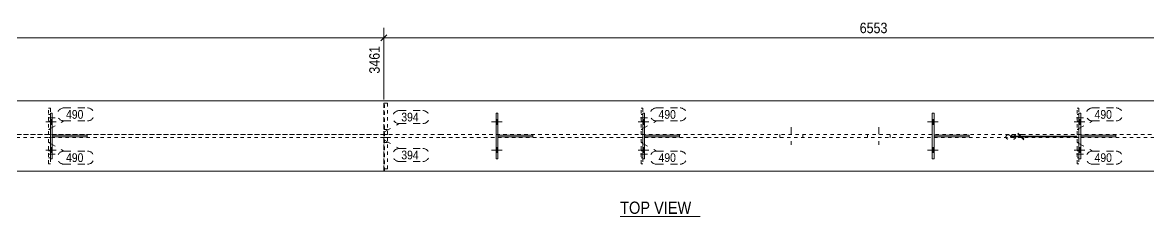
# Model space of a CAD drawing. Header units: millimetres. Extents: x 2 to 1174, y 1 to 825.
# Drawn here: x 314.6 to 636.3, y 579.6 to 634.9 of the extents above; entities that cross this region are included whole.
import ezdxf

# ---------------------------------------------------------------- set-up
doc = ezdxf.new("R2010")
doc.units = ezdxf.units.MM
for name, pattern in [('XKITLINE00', [0]), ('XKITLINE01', [4, 1, -1, 1, -1]), ('XKITLINE02', [4, 2, -2])]:
    doc.linetypes.add(name, pattern=pattern)
for name, color, linetype, lineweight in [('Bolt', 3, 'Continuous', 0), ('Dimensions', 7, 'Continuous', 0), ('OtherObjectType', 7, 'Continuous', 0), ('Part', 2, 'Continuous', 0), ('PartMark', 7, 'Continuous', 0)]:
    doc.layers.add(name, color=color, linetype=linetype, lineweight=lineweight)
doc.styles.add('ARIAL', font='ARIAL.TTF')

# ---------------------------------------------------------------- blocks, each defined once
blk = doc.blocks.new('*A80')
at = {"layer": 'Bolt', "color": 3, "linetype": 'XKITLINE02', "lineweight": 0}
for p, q in [((534.2, 605.02), (534.2, 600.02)), ((559.2, 605.02), (559.2, 600.02)), ((530.95, 602.92), (530.95, 602.12)), ((537.45, 602.92), (537.45, 602.12)), ((555.95, 602.92), (555.95, 602.12)), ((562.45, 602.92), (562.45, 602.12))]:
    blk.add_line(p, q, dxfattribs=at)
blk = doc.blocks.new('*A86')
at = {"layer": 'Part', "color": 2, "linetype": 'XKITLINE00', "lineweight": 0}
for p, q in [((433.82, 612.52), (71.76, 612.52)), ((475.4, 612.52), (433.92, 612.52)), ((517.3, 612.52), (475.5, 612.52)), ((599.98, 612.52), (517.4, 612.52)), ((641.88, 612.52), (600.08, 612.52)), ((433.82, 592.52), (71.76, 592.52)), ((475.4, 592.52), (433.92, 592.52)), ((517.3, 592.52), (475.5, 592.52)), ((599.98, 592.52), (517.4, 592.52)), ((641.88, 592.52), (600.08, 592.52))]:
    blk.add_line(p, q, dxfattribs=at)
at = {"layer": 'Part', "color": 7, "linetype": 'XKITLINE01', "lineweight": 0}
for p, q in [((73.25, 602.92), (433.82, 602.92)), ((433.82, 602.12), (73.25, 602.12)), ((433.92, 602.92), (475.4, 602.92)), ((475.4, 602.12), (433.92, 602.12)), ((475.5, 602.92), (517.3, 602.92)), ((517.3, 602.12), (475.5, 602.12)), ((517.4, 602.92), (599.98, 602.92)), ((599.98, 602.12), (517.4, 602.12)), ((600.08, 602.92), (641.88, 602.92)), ((641.88, 602.12), (600.08, 602.12))]:
    blk.add_line(p, q, dxfattribs=at)
blk = doc.blocks.new('*A93')
at = {"layer": 'Part', "color": 7, "linetype": 'XKITLINE01', "lineweight": 0}
for p, q in [((322.02, 602.92), (322.02, 610.42)), ((322.02, 610.42), (322.52, 610.42)), ((322.52, 610.42), (322.52, 602.92)), ((322.02, 604.42), (322.52, 604.42)), ((322.52, 602.92), (322.02, 602.92))]:
    blk.add_line(p, q, dxfattribs=at)
blk = doc.blocks.new('*A94')
at = {"layer": 'Part', "color": 7, "linetype": 'XKITLINE01', "lineweight": 0}
for p, q in [((322.02, 594.62), (322.02, 602.12)), ((322.02, 602.12), (322.52, 602.12)), ((322.52, 602.12), (322.52, 594.62)), ((322.02, 600.62), (322.52, 600.62)), ((322.52, 594.62), (322.02, 594.62))]:
    blk.add_line(p, q, dxfattribs=at)
blk = doc.blocks.new('*A95')
at = {"layer": 'Part', "color": 2, "linetype": 'XKITLINE00', "lineweight": 0}
for p, q in [((323.02, 602.77), (333.02, 602.77)), ((333.02, 602.27), (323.02, 602.27)), ((333.02, 602.27), (333.02, 602.77))]:
    blk.add_line(p, q, dxfattribs=at)
at = {"layer": 'Part', "color": 7, "linetype": 'XKITLINE01', "lineweight": 0}
blk.add_line((323.02, 602.27), (323.02, 602.77), dxfattribs=at)
blk.add_line((323.02, 602.27), (323.02, 602.77), dxfattribs=at)
blk = doc.blocks.new('*A96')
at = {"layer": 'Part', "color": 2, "linetype": 'XKITLINE00', "lineweight": 0}
for p, q in [((322.52, 609.02), (323.02, 609.02)), ((322.52, 596.02), (322.52, 609.02)), ((323.02, 609.02), (323.02, 596.02)), ((323.02, 596.02), (322.52, 596.02))]:
    blk.add_line(p, q, dxfattribs=at)
blk = doc.blocks.new('*A97')
at = {"layer": 'Part', "color": 2, "linetype": 'XKITLINE00', "lineweight": 0}
for p, q in [((450.4, 602.77), (460.4, 602.77)), ((460.4, 602.27), (450.4, 602.27)), ((460.4, 602.27), (460.4, 602.77))]:
    blk.add_line(p, q, dxfattribs=at)
at = {"layer": 'Part', "color": 7, "linetype": 'XKITLINE01', "lineweight": 0}
blk.add_line((450.4, 602.27), (450.4, 602.77), dxfattribs=at)
blk.add_line((450.4, 602.27), (450.4, 602.77), dxfattribs=at)
blk = doc.blocks.new('*A98')
at = {"layer": 'Part', "color": 2, "linetype": 'XKITLINE00', "lineweight": 0}
for p, q in [((449.9, 609.02), (450.4, 609.02)), ((449.9, 596.02), (449.9, 609.02)), ((450.4, 609.02), (450.4, 596.02)), ((450.4, 596.02), (449.9, 596.02))]:
    blk.add_line(p, q, dxfattribs=at)
blk = doc.blocks.new('*A99')
at = {"layer": 'Part', "color": 7, "linetype": 'XKITLINE01', "lineweight": 0}
for p, q in [((491.3, 602.92), (491.3, 610.42)), ((491.3, 610.42), (491.8, 610.42)), ((491.8, 610.42), (491.8, 602.92)), ((491.3, 604.42), (491.8, 604.42)), ((491.8, 602.92), (491.3, 602.92))]:
    blk.add_line(p, q, dxfattribs=at)
blk = doc.blocks.new('*A100')
at = {"layer": 'Part', "color": 7, "linetype": 'XKITLINE01', "lineweight": 0}
for p, q in [((491.3, 594.62), (491.3, 602.12)), ((491.3, 602.12), (491.8, 602.12)), ((491.8, 602.12), (491.8, 594.62)), ((491.3, 600.62), (491.8, 600.62)), ((491.8, 594.62), (491.3, 594.62))]:
    blk.add_line(p, q, dxfattribs=at)
blk = doc.blocks.new('*A101')
at = {"layer": 'Part', "color": 2, "linetype": 'XKITLINE00', "lineweight": 0}
for p, q in [((492.3, 602.77), (502.3, 602.77)), ((502.3, 602.27), (492.3, 602.27)), ((502.3, 602.27), (502.3, 602.77))]:
    blk.add_line(p, q, dxfattribs=at)
at = {"layer": 'Part', "color": 7, "linetype": 'XKITLINE01', "lineweight": 0}
blk.add_line((492.3, 602.27), (492.3, 602.77), dxfattribs=at)
blk.add_line((492.3, 602.27), (492.3, 602.77), dxfattribs=at)
blk = doc.blocks.new('*A102')
at = {"layer": 'Part', "color": 2, "linetype": 'XKITLINE00', "lineweight": 0}
for p, q in [((491.8, 609.02), (492.3, 609.02)), ((491.8, 596.02), (491.8, 609.02)), ((492.3, 609.02), (492.3, 596.02)), ((492.3, 596.02), (491.8, 596.02))]:
    blk.add_line(p, q, dxfattribs=at)
blk = doc.blocks.new('*A103')
at = {"layer": 'Part', "color": 2, "linetype": 'XKITLINE00', "lineweight": 0}
for p, q in [((574.98, 602.77), (584.98, 602.77)), ((584.98, 602.27), (574.98, 602.27)), ((584.98, 602.27), (584.98, 602.77))]:
    blk.add_line(p, q, dxfattribs=at)
at = {"layer": 'Part', "color": 7, "linetype": 'XKITLINE01', "lineweight": 0}
blk.add_line((574.98, 602.27), (574.98, 602.77), dxfattribs=at)
blk.add_line((574.98, 602.27), (574.98, 602.77), dxfattribs=at)
blk = doc.blocks.new('*A104')
at = {"layer": 'Part', "color": 2, "linetype": 'XKITLINE00', "lineweight": 0}
for p, q in [((574.48, 609.02), (574.98, 609.02)), ((574.48, 596.02), (574.48, 609.02)), ((574.98, 609.02), (574.98, 596.02)), ((574.98, 596.02), (574.48, 596.02))]:
    blk.add_line(p, q, dxfattribs=at)
blk = doc.blocks.new('*A105')
at = {"layer": 'Part', "color": 7, "linetype": 'XKITLINE01', "lineweight": 0}
for p, q in [((615.88, 602.92), (615.88, 610.42)), ((615.88, 610.42), (616.38, 610.42)), ((616.38, 610.42), (616.38, 602.92)), ((615.88, 604.42), (616.38, 604.42)), ((616.38, 602.92), (615.88, 602.92))]:
    blk.add_line(p, q, dxfattribs=at)
blk = doc.blocks.new('*A106')
at = {"layer": 'Part', "color": 7, "linetype": 'XKITLINE01', "lineweight": 0}
for p, q in [((615.88, 594.62), (615.88, 602.12)), ((615.88, 602.12), (616.38, 602.12)), ((616.38, 602.12), (616.38, 594.62)), ((615.88, 600.62), (616.38, 600.62)), ((616.38, 594.62), (615.88, 594.62))]:
    blk.add_line(p, q, dxfattribs=at)
blk = doc.blocks.new('*A107')
at = {"layer": 'Part', "color": 2, "linetype": 'XKITLINE00', "lineweight": 0}
for p, q in [((616.88, 602.77), (626.88, 602.77)), ((626.88, 602.27), (616.88, 602.27)), ((626.88, 602.27), (626.88, 602.77))]:
    blk.add_line(p, q, dxfattribs=at)
at = {"layer": 'Part', "color": 7, "linetype": 'XKITLINE01', "lineweight": 0}
blk.add_line((616.88, 602.27), (616.88, 602.77), dxfattribs=at)
blk.add_line((616.88, 602.27), (616.88, 602.77), dxfattribs=at)
blk = doc.blocks.new('*A108')
at = {"layer": 'Part', "color": 2, "linetype": 'XKITLINE00', "lineweight": 0}
for p, q in [((616.38, 609.02), (616.88, 609.02)), ((616.38, 596.02), (616.38, 609.02)), ((616.88, 609.02), (616.88, 596.02)), ((616.88, 596.02), (616.38, 596.02))]:
    blk.add_line(p, q, dxfattribs=at)
blk = doc.blocks.new('*A125')
at = {"layer": 'Part', "color": 7, "linetype": 'XKITLINE01', "lineweight": 0}
for p, q in [((417.98, 612.52), (155.57, 612.52)), ((155.57, 602.92), (155.57, 612.52)), ((156.89, 592.52), (156.89, 612.52)), ((417.82, 592.52), (417.82, 612.52)), ((417.98, 592.52), (417.98, 612.52)), ((417.82, 602.92), (118.93, 602.92)), ((118.93, 602.12), (118.93, 602.92)), ((417.82, 602.12), (118.93, 602.12)), ((119.3, 602.12), (119.3, 602.92)), ((155.57, 592.52), (155.57, 602.12)), ((155.57, 592.52), (417.98, 592.52))]:
    blk.add_line(p, q, dxfattribs=at)
blk = doc.blocks.new('*A127')
at = {"layer": 'Part', "color": 7, "linetype": 'XKITLINE01', "lineweight": 0}
for p, q in [((417.82, 611.92), (417.82, 602.92)), ((418.82, 611.92), (417.82, 611.92)), ((418.82, 602.92), (418.82, 611.92)), ((418.82, 604.42), (417.82, 604.42)), ((417.82, 602.92), (418.82, 602.92))]:
    blk.add_line(p, q, dxfattribs=at)
blk = doc.blocks.new('*A128')
at = {"layer": 'Part', "color": 7, "linetype": 'XKITLINE01', "lineweight": 0}
for p, q in [((417.82, 602.12), (417.82, 593.12)), ((418.82, 602.12), (417.82, 602.12)), ((418.82, 593.12), (418.82, 602.12)), ((418.82, 600.62), (417.82, 600.62)), ((417.82, 593.12), (418.82, 593.12))]:
    blk.add_line(p, q, dxfattribs=at)
blk = doc.blocks.new('*A132')
at = {"layer": 'Bolt', "color": 3, "linetype": 'XKITLINE02', "lineweight": 0}
for p, q in [((322.52, 608.7), (322.02, 608.7)), ((323.87, 607.72), (320.87, 607.72)), ((322.52, 606.73), (322.02, 606.73))]:
    blk.add_line(p, q, dxfattribs=at)
blk = doc.blocks.new('*A133')
at = {"layer": 'Bolt', "color": 3, "linetype": 'XKITLINE02', "lineweight": 0}
for p, q in [((323.87, 597.32), (320.87, 597.32)), ((322.52, 598.3), (322.02, 598.3)), ((322.52, 596.33), (322.02, 596.33))]:
    blk.add_line(p, q, dxfattribs=at)
blk = doc.blocks.new('*A134')
at = {"layer": 'Bolt'}
for points in [[(322.52, 607.22), (323.02, 607.22), (323.02, 605.82), (322.52, 605.82)], [(322.52, 607.22), (323.02, 607.22), (323.02, 605.82), (322.52, 605.82)], [(322.52, 599.22), (323.02, 599.22), (323.02, 597.82), (322.52, 597.82)], [(322.52, 599.22), (323.02, 599.22), (323.02, 597.82), (322.52, 597.82)]]:
    blk.add_hatch(color=3, dxfattribs=at).paths.add_polyline_path(points, flags=17)
at = {"layer": 'Bolt', "color": 3, "linetype": 'XKITLINE00', "lineweight": 0}
for p, q in [((324.18, 606.52), (321.18, 606.52)), ((324.18, 606.52), (321.18, 606.52)), ((323.02, 607.22), (322.52, 607.22)), ((323.02, 607.22), (322.52, 607.22)), ((323.02, 605.82), (322.52, 605.82)), ((323.02, 605.82), (322.52, 605.82)), ((324.18, 598.52), (321.18, 598.52)), ((324.18, 598.52), (321.18, 598.52)), ((323.02, 599.22), (322.52, 599.22)), ((323.02, 599.22), (322.52, 599.22)), ((323.02, 597.82), (322.52, 597.82)), ((323.02, 597.82), (322.52, 597.82))]:
    blk.add_line(p, q, dxfattribs=at)
blk = doc.blocks.new('*A135')
at = {"layer": 'Bolt'}
for points in [[(449.9, 607.22), (450.4, 607.22), (450.4, 605.82), (449.9, 605.82)], [(449.9, 607.22), (450.4, 607.22), (450.4, 605.82), (449.9, 605.82)], [(449.9, 599.22), (450.4, 599.22), (450.4, 597.82), (449.9, 597.82)], [(449.9, 599.22), (450.4, 599.22), (450.4, 597.82), (449.9, 597.82)]]:
    blk.add_hatch(color=3, dxfattribs=at).paths.add_polyline_path(points, flags=17)
at = {"layer": 'Bolt', "color": 3, "linetype": 'XKITLINE00', "lineweight": 0}
for p, q in [((451.56, 606.52), (448.56, 606.52)), ((451.56, 606.52), (448.56, 606.52)), ((450.4, 607.22), (449.9, 607.22)), ((450.4, 607.22), (449.9, 607.22)), ((450.4, 605.82), (449.9, 605.82)), ((450.4, 605.82), (449.9, 605.82)), ((451.56, 598.52), (448.56, 598.52)), ((451.56, 598.52), (448.56, 598.52)), ((450.4, 599.22), (449.9, 599.22)), ((450.4, 599.22), (449.9, 599.22)), ((450.4, 597.82), (449.9, 597.82)), ((450.4, 597.82), (449.9, 597.82))]:
    blk.add_line(p, q, dxfattribs=at)
blk = doc.blocks.new('*A136')
at = {"layer": 'Bolt', "color": 3, "linetype": 'XKITLINE02', "lineweight": 0}
for p, q in [((491.8, 608.7), (491.3, 608.7)), ((493.15, 607.72), (490.15, 607.72)), ((491.8, 606.73), (491.3, 606.73))]:
    blk.add_line(p, q, dxfattribs=at)
blk = doc.blocks.new('*A137')
at = {"layer": 'Bolt', "color": 3, "linetype": 'XKITLINE02', "lineweight": 0}
for p, q in [((493.15, 597.32), (490.15, 597.32)), ((491.8, 598.3), (491.3, 598.3)), ((491.8, 596.33), (491.3, 596.33))]:
    blk.add_line(p, q, dxfattribs=at)
blk = doc.blocks.new('*A138')
at = {"layer": 'Bolt'}
for points in [[(491.8, 607.22), (492.3, 607.22), (492.3, 605.82), (491.8, 605.82)], [(491.8, 607.22), (492.3, 607.22), (492.3, 605.82), (491.8, 605.82)], [(491.8, 599.22), (492.3, 599.22), (492.3, 597.82), (491.8, 597.82)], [(491.8, 599.22), (492.3, 599.22), (492.3, 597.82), (491.8, 597.82)]]:
    blk.add_hatch(color=3, dxfattribs=at).paths.add_polyline_path(points, flags=17)
at = {"layer": 'Bolt', "color": 3, "linetype": 'XKITLINE00', "lineweight": 0}
for p, q in [((493.46, 606.52), (490.46, 606.52)), ((493.46, 606.52), (490.46, 606.52)), ((492.3, 607.22), (491.8, 607.22)), ((492.3, 607.22), (491.8, 607.22)), ((492.3, 605.82), (491.8, 605.82)), ((492.3, 605.82), (491.8, 605.82)), ((493.46, 598.52), (490.46, 598.52)), ((493.46, 598.52), (490.46, 598.52)), ((492.3, 599.22), (491.8, 599.22)), ((492.3, 599.22), (491.8, 599.22)), ((492.3, 597.82), (491.8, 597.82)), ((492.3, 597.82), (491.8, 597.82))]:
    blk.add_line(p, q, dxfattribs=at)
blk = doc.blocks.new('*A140')
at = {"layer": 'Bolt'}
for points in [[(574.48, 607.22), (574.98, 607.22), (574.98, 605.82), (574.48, 605.82)], [(574.48, 607.22), (574.98, 607.22), (574.98, 605.82), (574.48, 605.82)], [(574.48, 599.22), (574.98, 599.22), (574.98, 597.82), (574.48, 597.82)], [(574.48, 599.22), (574.98, 599.22), (574.98, 597.82), (574.48, 597.82)]]:
    blk.add_hatch(color=3, dxfattribs=at).paths.add_polyline_path(points, flags=17)
at = {"layer": 'Bolt', "color": 3, "linetype": 'XKITLINE00', "lineweight": 0}
for p, q in [((576.14, 606.52), (573.14, 606.52)), ((576.14, 606.52), (573.14, 606.52)), ((574.98, 607.22), (574.48, 607.22)), ((574.98, 607.22), (574.48, 607.22)), ((574.98, 605.82), (574.48, 605.82)), ((574.98, 605.82), (574.48, 605.82)), ((576.14, 598.52), (573.14, 598.52)), ((576.14, 598.52), (573.14, 598.52)), ((574.98, 599.22), (574.48, 599.22)), ((574.98, 599.22), (574.48, 599.22)), ((574.98, 597.82), (574.48, 597.82)), ((574.98, 597.82), (574.48, 597.82))]:
    blk.add_line(p, q, dxfattribs=at)
blk = doc.blocks.new('*A141')
at = {"layer": 'Bolt', "color": 3, "linetype": 'XKITLINE02', "lineweight": 0}
for p, q in [((616.38, 608.7), (615.88, 608.7)), ((617.73, 607.72), (614.73, 607.72)), ((616.38, 606.73), (615.88, 606.73))]:
    blk.add_line(p, q, dxfattribs=at)
blk = doc.blocks.new('*A142')
at = {"layer": 'Bolt', "color": 3, "linetype": 'XKITLINE02', "lineweight": 0}
for p, q in [((617.73, 597.32), (614.73, 597.32)), ((616.38, 598.3), (615.88, 598.3)), ((616.38, 596.33), (615.88, 596.33))]:
    blk.add_line(p, q, dxfattribs=at)
blk = doc.blocks.new('*A143')
at = {"layer": 'Bolt'}
for points in [[(616.38, 607.22), (616.88, 607.22), (616.88, 605.82), (616.38, 605.82)], [(616.38, 607.22), (616.88, 607.22), (616.88, 605.82), (616.38, 605.82)], [(616.38, 599.22), (616.88, 599.22), (616.88, 597.82), (616.38, 597.82)], [(616.38, 599.22), (616.88, 599.22), (616.88, 597.82), (616.38, 597.82)]]:
    blk.add_hatch(color=3, dxfattribs=at).paths.add_polyline_path(points, flags=17)
at = {"layer": 'Bolt', "color": 3, "linetype": 'XKITLINE00', "lineweight": 0}
for p, q in [((618.04, 606.52), (615.04, 606.52)), ((618.04, 606.52), (615.04, 606.52)), ((616.88, 607.22), (616.38, 607.22)), ((616.88, 607.22), (616.38, 607.22)), ((616.88, 605.82), (616.38, 605.82)), ((616.88, 605.82), (616.38, 605.82)), ((618.04, 598.52), (615.04, 598.52)), ((618.04, 598.52), (615.04, 598.52)), ((616.88, 599.22), (616.38, 599.22)), ((616.88, 599.22), (616.38, 599.22)), ((616.88, 597.82), (616.38, 597.82)), ((616.88, 597.82), (616.38, 597.82))]:
    blk.add_line(p, q, dxfattribs=at)
blk = doc.blocks.new('*A308')
at = {"layer": 'Dimensions', "color": 7, "linetype": 'XKITLINE00', "lineweight": 0}
for p, q in [((418.66, 631.36), (416.97, 629.67)), ((417.82, 612.92), (417.82, 633.37)), ((699.41, 631.36), (697.71, 629.67)), ((698.56, 612.92), (698.56, 633.37)), ((417.82, 630.52), (698.56, 630.52))]:
    blk.add_line(p, q, dxfattribs=at)
at = {"layer": 'Dimensions', "color": 3}
for p in [(417.82, 630.52), (698.56, 630.52)]:
    blk.add_point(p, dxfattribs=at)
at = {"layer": 'Dimensions', "color": 3, "style": 'ARIAL', "width": 0.85}
blk.add_text('6553', height=3, dxfattribs=at).set_placement((553.74, 631.87))
blk.add_text('10013', height=3, rotation=90.0002, dxfattribs=at).set_placement((697.36, 618.09))
blk = doc.blocks.new('*A309')
at = {"layer": 'PartMark', "color": 7, "linetype": 'XKITLINE02', "lineweight": 0}
for p, q in [((491.42, 600.59), (495.67, 598.19)), ((495.67, 598.19), (502.43, 598.19)), ((495.67, 594.49), (502.43, 594.49))]:
    blk.add_line(p, q, dxfattribs=at)
for centre, start, end in [((495.67, 596.34), 90, 270), ((502.43, 596.34), 270, 90)]:
    blk.add_arc(centre, 1.85, start, end, dxfattribs=at)
at = {"layer": 'PartMark', "color": 3, "style": 'ARIAL', "width": 0.85}
blk.add_text('490', height=2.5, dxfattribs=at).set_placement((496.27, 595.09))
blk = doc.blocks.new('*A310')
at = {"layer": 'PartMark', "color": 7, "linetype": 'XKITLINE02', "lineweight": 0}
for p, q in [((495.67, 610.54), (502.43, 610.54)), ((491.42, 604.45), (495.67, 606.84)), ((495.67, 606.84), (502.43, 606.84))]:
    blk.add_line(p, q, dxfattribs=at)
for centre, start, end in [((495.67, 608.69), 90, 270), ((502.43, 608.69), 270, 90)]:
    blk.add_arc(centre, 1.85, start, end, dxfattribs=at)
at = {"layer": 'PartMark', "color": 3, "style": 'ARIAL', "width": 0.85}
blk.add_text('490', height=2.5, dxfattribs=at).set_placement((496.27, 607.44))
blk = doc.blocks.new('*A311')
at = {"layer": 'OtherObjectType', "color": 7, "linetype": 'XKITLINE00', "lineweight": 0}
blk.add_line((485.3, 579.55), (508.12, 579.55), dxfattribs=at)
at = {"layer": 'OtherObjectType', "color": 7, "style": 'ARIAL', "width": 0.85}
blk.add_text('TOP VIEW', height=3.5, dxfattribs=at).set_placement((485.3, 580.3))
blk = doc.blocks.new('*A312')
at = {"layer": 'Dimensions', "color": 7, "linetype": 'XKITLINE00', "lineweight": 0}
for p, q in [((418.66, 631.36), (416.97, 629.67)), ((417.82, 612.92), (417.82, 633.37)), ((71.76, 630.52), (417.82, 630.52))]:
    blk.add_line(p, q, dxfattribs=at)
at = {"layer": 'Dimensions', "color": 3}
blk.add_point((417.82, 630.52), dxfattribs=at)
at = {"layer": 'Dimensions', "color": 3, "style": 'ARIAL', "width": 0.85}
blk.add_text('3461', height=3, rotation=90.0002, dxfattribs=at).set_placement((416.62, 620.32))
blk = doc.blocks.new('*A313')
at = {"layer": 'PartMark', "color": 7, "linetype": 'XKITLINE02', "lineweight": 0}
for p, q in [((417.94, 601.34), (422.18, 598.95)), ((422.18, 598.95), (428.94, 598.95)), ((422.18, 595.25), (428.94, 595.25))]:
    blk.add_line(p, q, dxfattribs=at)
for centre, start, end in [((422.18, 597.1), 90, 270), ((428.94, 597.1), 270, 90)]:
    blk.add_arc(centre, 1.85, start, end, dxfattribs=at)
at = {"layer": 'PartMark', "color": 3, "style": 'ARIAL', "width": 0.85}
blk.add_text('394', height=2.5, dxfattribs=at).set_placement((422.78, 595.85))
blk = doc.blocks.new('*A314')
at = {"layer": 'PartMark', "color": 7, "linetype": 'XKITLINE02', "lineweight": 0}
for p, q in [((422.18, 609.78), (428.94, 609.78)), ((417.94, 603.69), (422.18, 606.08)), ((422.18, 606.08), (428.94, 606.08))]:
    blk.add_line(p, q, dxfattribs=at)
for centre, start, end in [((422.18, 607.93), 90, 270), ((428.94, 607.93), 270, 90)]:
    blk.add_arc(centre, 1.85, start, end, dxfattribs=at)
at = {"layer": 'PartMark', "color": 3, "style": 'ARIAL', "width": 0.85}
blk.add_text('394', height=2.5, dxfattribs=at).set_placement((422.78, 606.68))
blk = doc.blocks.new('*A319')
at = {"layer": 'PartMark', "color": 7, "linetype": 'XKITLINE02', "lineweight": 0}
for p, q in [((322.15, 600.59), (326.39, 598.19)), ((326.39, 598.19), (333.15, 598.19)), ((326.39, 594.49), (333.15, 594.49))]:
    blk.add_line(p, q, dxfattribs=at)
for centre, start, end in [((326.39, 596.34), 90, 270), ((333.15, 596.34), 270, 90)]:
    blk.add_arc(centre, 1.85, start, end, dxfattribs=at)
at = {"layer": 'PartMark', "color": 3, "style": 'ARIAL', "width": 0.85}
blk.add_text('490', height=2.5, dxfattribs=at).set_placement((326.99, 595.09))
blk = doc.blocks.new('*A320')
at = {"layer": 'PartMark', "color": 7, "linetype": 'XKITLINE02', "lineweight": 0}
for p, q in [((326.39, 610.54), (333.15, 610.54)), ((322.15, 604.45), (326.39, 606.84)), ((326.39, 606.84), (333.15, 606.84))]:
    blk.add_line(p, q, dxfattribs=at)
for centre, start, end in [((326.39, 608.69), 90, 270), ((333.15, 608.69), 270, 90)]:
    blk.add_arc(centre, 1.85, start, end, dxfattribs=at)
at = {"layer": 'PartMark', "color": 3, "style": 'ARIAL', "width": 0.85}
blk.add_text('490', height=2.5, dxfattribs=at).set_placement((326.99, 607.44))
blk = doc.blocks.new('*A331')
at = {"layer": 'Dimensions', "color": 7, "linetype": 'XKITLINE00', "lineweight": 0}
for p, q in [((615.88, 602.52), (596.91, 602.52)), ((615.88, 602.27), (596.91, 602.27)), ((598.91, 603.36), (600.61, 601.67)), ((598.91, 603.11), (600.61, 601.42)), ((599.76, 602.27), (599.76, 602.52))]:
    blk.add_line(p, q, dxfattribs=at)
at = {"layer": 'Dimensions', "color": 3}
for p in [(599.76, 602.52), (599.76, 602.27)]:
    blk.add_point(p, dxfattribs=at)
at = {"layer": 'Dimensions', "color": 3, "style": 'ARIAL', "width": 0.85}
blk.add_text('3', height=3, rotation=90.0002, dxfattribs=at).set_placement((598.41, 601.28))
blk = doc.blocks.new('*A342')
at = {"layer": 'PartMark', "color": 7, "linetype": 'XKITLINE02', "lineweight": 0}
for p, q in [((616.01, 600.59), (620.25, 598.19)), ((620.25, 598.19), (627.01, 598.19)), ((620.25, 594.49), (627.01, 594.49))]:
    blk.add_line(p, q, dxfattribs=at)
for centre, start, end in [((620.25, 596.34), 90, 270), ((627.01, 596.34), 270, 90)]:
    blk.add_arc(centre, 1.85, start, end, dxfattribs=at)
at = {"layer": 'PartMark', "color": 3, "style": 'ARIAL', "width": 0.85}
blk.add_text('490', height=2.5, dxfattribs=at).set_placement((620.85, 595.09))
blk = doc.blocks.new('*A343')
at = {"layer": 'PartMark', "color": 7, "linetype": 'XKITLINE02', "lineweight": 0}
for p, q in [((620.25, 610.54), (627.01, 610.54)), ((616.01, 604.45), (620.25, 606.84)), ((620.25, 606.84), (627.01, 606.84))]:
    blk.add_line(p, q, dxfattribs=at)
for centre, start, end in [((620.25, 608.69), 90, 270), ((627.01, 608.69), 270, 90)]:
    blk.add_arc(centre, 1.85, start, end, dxfattribs=at)
at = {"layer": 'PartMark', "color": 3, "style": 'ARIAL', "width": 0.85}
blk.add_text('490', height=2.5, dxfattribs=at).set_placement((620.85, 607.44))

msp = doc.modelspace()

# ---------------------------------------------------------------- block references
at = {"lineweight": 0}
for name in ['*A312', '*A308', '*A125', '*A127', '*A132', '*A93', '*A320', '*A96', '*A314', '*A98', '*A136', '*A99', '*A310', '*A102', '*A104', '*A141', '*A105', '*A343', '*A108', '*A80', '*A134', '*A135', '*A138', '*A140', '*A143', '*A94', '*A95', '*A128', '*A97', '*A100', '*A101', '*A103', '*A331', '*A106', '*A107', '*A319', '*A313', '*A309', '*A342', '*A133', '*A137', '*A142', '*A311']:
    msp.add_blockref(name, (0, 0), dxfattribs=at)
at = {"layer": 'Part', "lineweight": 0}
msp.add_blockref('*A86', (0, 0), dxfattribs=at)

doc.saveas('drawing.dxf')
